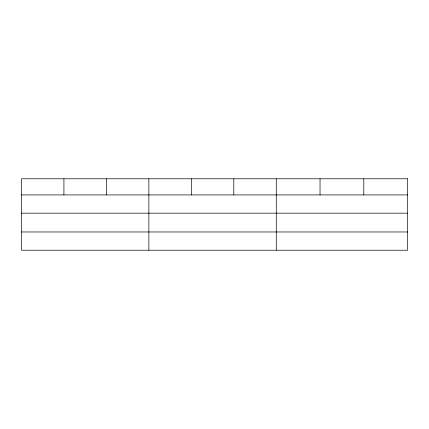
<?xml version="1.0" encoding="UTF-8"?>
<svg xmlns="http://www.w3.org/2000/svg" width="429" height="429" viewBox="0 0 429 429"><rect width="100%" height="100%" fill="white"/><g stroke="black" fill="none" stroke-linecap="round" stroke-linejoin="round"><path stroke-width="0.64" d="M21.45 194.922L407.55 194.922M21.45 213.17L407.55 213.17M21.45 231.971L407.55 231.971M363.792 178.78L363.792 194.922M320.034 178.78L320.034 194.922M276.276 178.78L276.276 250.22M233.805 178.78L233.805 194.922M191.334 178.78L191.334 194.922M148.863 178.78L148.863 250.22M106.392 178.78L106.392 194.922M63.921 178.78L63.921 194.922M407.55 178.78L21.45 178.78L21.45 250.22L407.55 250.22L407.55 178.78"/></g></svg>
